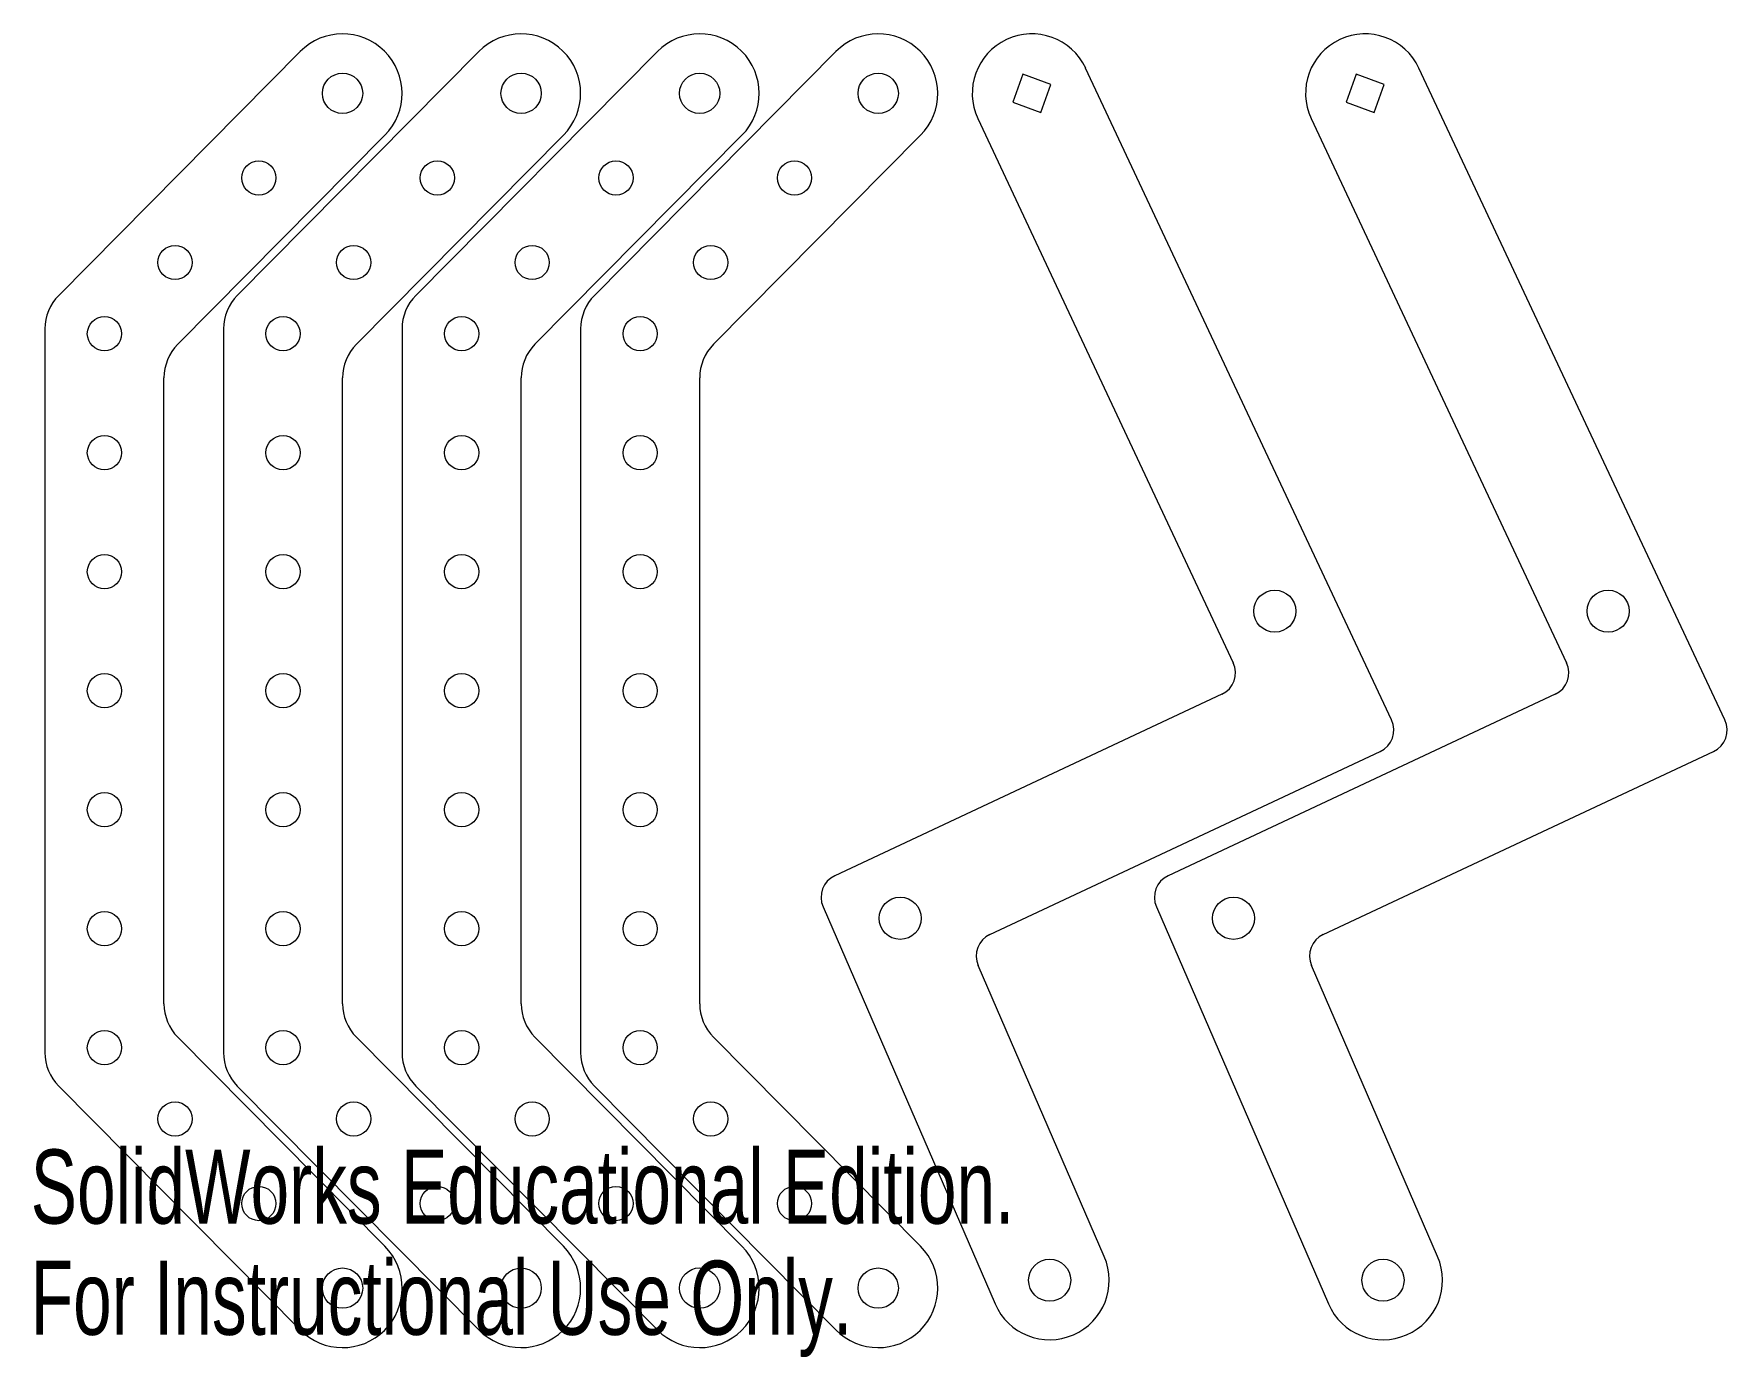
# Model space of a CAD drawing. Header units: inches. Extents: x 0.01 to 7.13, y 0 to 5.56.
import ezdxf

# ---------------------------------------------------------------- set-up
doc = ezdxf.new("R2010")
doc.units = ezdxf.units.IN
doc.header["$MEASUREMENT"] = 0
doc.styles.add('SLDTEXTSTYLE0', font='TXT', dxfattribs={"width": 0.7})

msp = doc.modelspace()

# ---------------------------------------------------------------- linework, layer by layer
at = {"color": 7, "linetype": 'Continuous', "lineweight": 15}
for p, q in [((1.1322, 5.4821), (0.1177, 4.4575)), ((1.8822, 5.4821), (0.8677, 4.4575)), ((2.6322, 5.4821), (1.6177, 4.4575)), ((3.3822, 5.4821), (2.3677, 4.4575)), ((5.7159, 2.6738), (4.431, 5.4124)), ((7.1159, 2.6738), (5.831, 5.4124)), ((4.1672, 5.3862), (4.1247, 5.2687)), ((4.2847, 5.3438), (4.1672, 5.3862)), ((4.2423, 5.2262), (4.2847, 5.3438)), ((5.5672, 5.3862), (5.5247, 5.2687)), ((5.6847, 5.3438), (5.5672, 5.3862)), ((5.6423, 5.2262), (5.6847, 5.3438)), ((4.1247, 5.2687), (4.2423, 5.2262)), ((5.5247, 5.2687), (5.6423, 5.2262)), ((3.9784, 5.2), (5.0508, 2.9141)), ((5.3784, 5.2), (6.4508, 2.9141)), ((0.6177, 4.2518), (1.4875, 5.1303)), ((1.3677, 4.2518), (2.2375, 5.1303)), ((2.1177, 4.2518), (2.9875, 5.1303)), ((2.8677, 4.2518), (3.7375, 5.1303)), ((0.0598, 4.3168), (0.0598, 1.2757)), ((0.8098, 4.3168), (0.8098, 1.2757)), ((1.5598, 4.3168), (1.5598, 1.2757)), ((2.3098, 4.3168), (2.3098, 1.2757)), ((0.5598, 1.4813), (0.5598, 4.1111)), ((1.3098, 1.4813), (1.3098, 4.1111)), ((2.0598, 1.4813), (2.0598, 4.1111)), ((2.8098, 1.4813), (2.8098, 4.1111)), ((5.0028, 2.7811), (3.3772, 2.0185)), ((6.4028, 2.7811), (4.7772, 2.0185)), ((4.0289, 1.7719), (5.6678, 2.5408)), ((5.4289, 1.7719), (7.0678, 2.5408)), ((3.3279, 1.8882), (4.0505, 0.2199)), ((4.7279, 1.8882), (5.4505, 0.2199)), ((4.5093, 0.4187), (3.9796, 1.6416)), ((5.9093, 0.4187), (5.3796, 1.6416)), ((1.4875, 0.4621), (0.6177, 1.3406)), ((2.2375, 0.4621), (1.3677, 1.3406)), ((2.9875, 0.4621), (2.1177, 1.3406)), ((3.7375, 0.4621), (2.8677, 1.3406)), ((0.1177, 1.1349), (1.1322, 0.1103)), ((0.8677, 1.1349), (1.8822, 0.1103)), ((1.6177, 1.1349), (2.6322, 0.1103)), ((2.3677, 1.1349), (3.3822, 0.1103))]:
    msp.add_line(p, q, dxfattribs=at)
for centre, radius in [((1.3098, 5.3062), 0.0847), ((2.0598, 5.3062), 0.0848), ((2.8098, 5.3062), 0.0847), ((3.5598, 5.3062), 0.0847), ((0.9581, 4.9509), 0.072), ((1.7081, 4.9509), 0.072), ((2.4581, 4.9509), 0.072), ((3.2081, 4.9509), 0.072), ((0.6063, 4.5956), 0.072), ((1.3563, 4.5956), 0.072), ((2.1063, 4.5956), 0.072), ((2.8563, 4.5956), 0.072), ((0.3098, 4.2962), 0.072), ((1.0598, 4.2962), 0.072), ((1.8098, 4.2962), 0.072), ((2.5598, 4.2962), 0.072), ((0.3098, 3.7962), 0.072), ((1.0598, 3.7962), 0.072), ((1.8098, 3.7962), 0.072), ((2.5598, 3.7962), 0.072), ((0.3098, 3.2962), 0.072), ((1.0598, 3.2962), 0.072), ((1.8098, 3.2962), 0.072), ((2.5598, 3.2962), 0.072), ((5.2254, 3.1305), 0.0885), ((6.6254, 3.1305), 0.0885), ((0.3098, 2.7962), 0.072), ((1.0598, 2.7962), 0.072), ((1.8098, 2.7962), 0.072), ((2.5598, 2.7962), 0.072), ((0.3098, 2.2962), 0.072), ((1.0598, 2.2962), 0.072), ((1.8098, 2.2962), 0.072), ((2.5598, 2.2962), 0.072), ((3.652, 1.84), 0.0885), ((5.052, 1.84), 0.0885), ((0.3098, 1.7962), 0.072), ((1.0598, 1.7962), 0.072), ((1.8098, 1.7962), 0.072), ((2.5598, 1.7962), 0.072), ((0.3098, 1.2962), 0.072), ((1.0598, 1.2962), 0.072), ((1.8098, 1.2962), 0.072), ((2.5598, 1.2962), 0.072), ((0.6063, 0.9968), 0.072), ((1.3563, 0.9968), 0.072), ((2.1063, 0.9968), 0.072), ((2.8563, 0.9968), 0.072), ((0.9581, 0.6415), 0.072), ((1.7081, 0.6415), 0.072), ((2.4581, 0.6415), 0.072), ((3.2081, 0.6415), 0.072), ((1.3098, 0.2862), 0.0847), ((2.0598, 0.2862), 0.0847), ((2.8098, 0.2862), 0.0848), ((3.5598, 0.2862), 0.0847), ((4.2799, 0.3193), 0.0884), ((5.6799, 0.3193), 0.0884)]:
    msp.add_circle(centre, radius, dxfattribs=at)
for centre, radius, start, end in [((1.3098, 5.3062), 0.25, 315.28505, 135.28505), ((2.0598, 5.3062), 0.25, 315.28505, 135.28505), ((2.8098, 5.3062), 0.25, 315.28505, 135.28505), ((3.5598, 5.3062), 0.25, 315.28505, 135.28505), ((4.2047, 5.3062), 0.25, 25.13349, 205.13349), ((5.6047, 5.3062), 0.25, 25.13349, 205.13349), ((0.2598, 4.3168), 0.2, 135.28505, 180), ((1.0098, 4.3168), 0.2, 135.28505, 180), ((1.7598, 4.3168), 0.2, 135.28505, 180), ((2.5098, 4.3168), 0.2, 135.28505, 180), ((0.7598, 4.1111), 0.2, 135.28505, 180), ((1.5098, 4.1111), 0.2, 135.28505, 180), ((2.2598, 4.1111), 0.2, 135.28505, 180), ((3.0098, 4.1111), 0.2, 135.28505, 180), ((4.9603, 2.8716), 0.1, 295.13349, 25.13349), ((6.3603, 2.8716), 0.1, 295.13349, 25.13349), ((5.6253, 2.6313), 0.1, 295.13349, 25.13349), ((7.0253, 2.6313), 0.1, 295.13349, 25.13349), ((3.4197, 1.9279), 0.1, 115.13349, 203.42032), ((4.8197, 1.9279), 0.1, 115.13349, 203.42032), ((4.0714, 1.6814), 0.1, 115.13349, 203.42032), ((5.4714, 1.6814), 0.1, 115.13349, 203.42032), ((0.7598, 1.4813), 0.2, 180, 224.71495), ((1.5098, 1.4813), 0.2, 180, 224.71495), ((2.2598, 1.4813), 0.2, 180, 224.71495), ((3.0098, 1.4813), 0.2, 180, 224.71495), ((0.2598, 1.2757), 0.2, 180, 224.71495), ((1.0098, 1.2757), 0.2, 180, 224.71495), ((1.7598, 1.2757), 0.2, 180, 224.71495), ((2.5098, 1.2757), 0.2, 180, 224.71495), ((1.3098, 0.2862), 0.25, 224.71495, 44.71495), ((2.0598, 0.2862), 0.25, 224.71495, 44.71495), ((2.8098, 0.2862), 0.25, 224.71495, 44.71495), ((3.5598, 0.2862), 0.25, 224.71495, 44.71495), ((4.2799, 0.3193), 0.25, 203.42032, 23.42032), ((5.6799, 0.3193), 0.25, 203.42032, 23.42032)]:
    msp.add_arc(centre, radius, start, end, dxfattribs=at)

# ---------------------------------------------------------------- texts
at = {"color": 7, "linetype": 'Continuous', "char_height": 0.3114, "attachment_point": 1, "style": 'SLDTEXTSTYLE0'}
for s, insert in [('SolidWorks Educational Edition.', (0, 0.8685)), ('For Instructional Use Only.', (0, 0.4014))]:
    msp.add_mtext(s, dxfattribs=dict(at, insert=insert))

doc.saveas('drawing.dxf')
